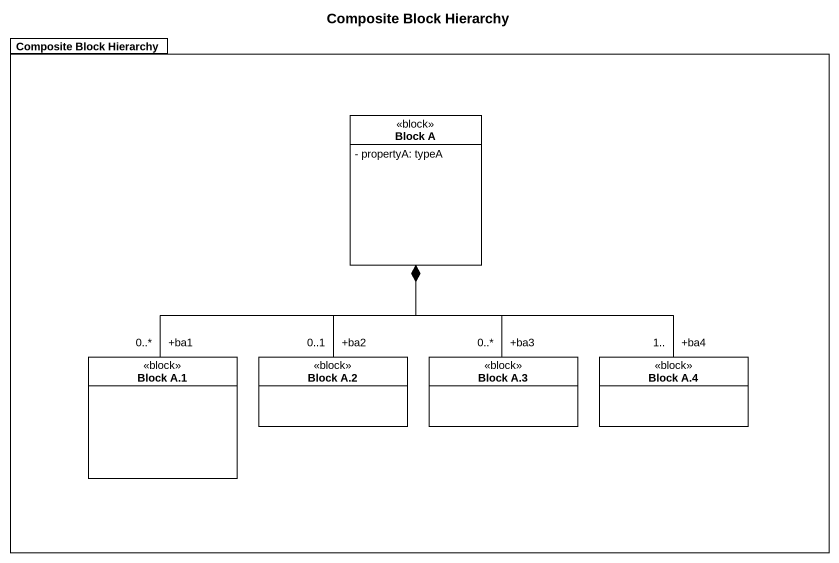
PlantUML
@startuml
title Composite Block Hierarchy
hide circle
hide empty members
skinparam classAttributeIconSize 0
package "Composite Block Hierarchy" as Composite_Block_Hierarchy {
  class "Block A" as Block_A <<block>> {
    - propertyA: typeA
  }
  class "Block A.1" as Block_A_1 <<block>>
  class "Block A.2" as Block_A_2 <<block>>
  class "Block A.3" as Block_A_3 <<block>>
  class "Block A.4" as Block_A_4 <<block>>
}
Block_A_1 "+ba1\n0..*" -up-* Block_A
Block_A_2 "+ba2\n0..1" -up-* Block_A
Block_A_3 "+ba3\n0..*" -up-* Block_A
Block_A_4 "+ba4\n1.." -up-* Block_A
@enduml
